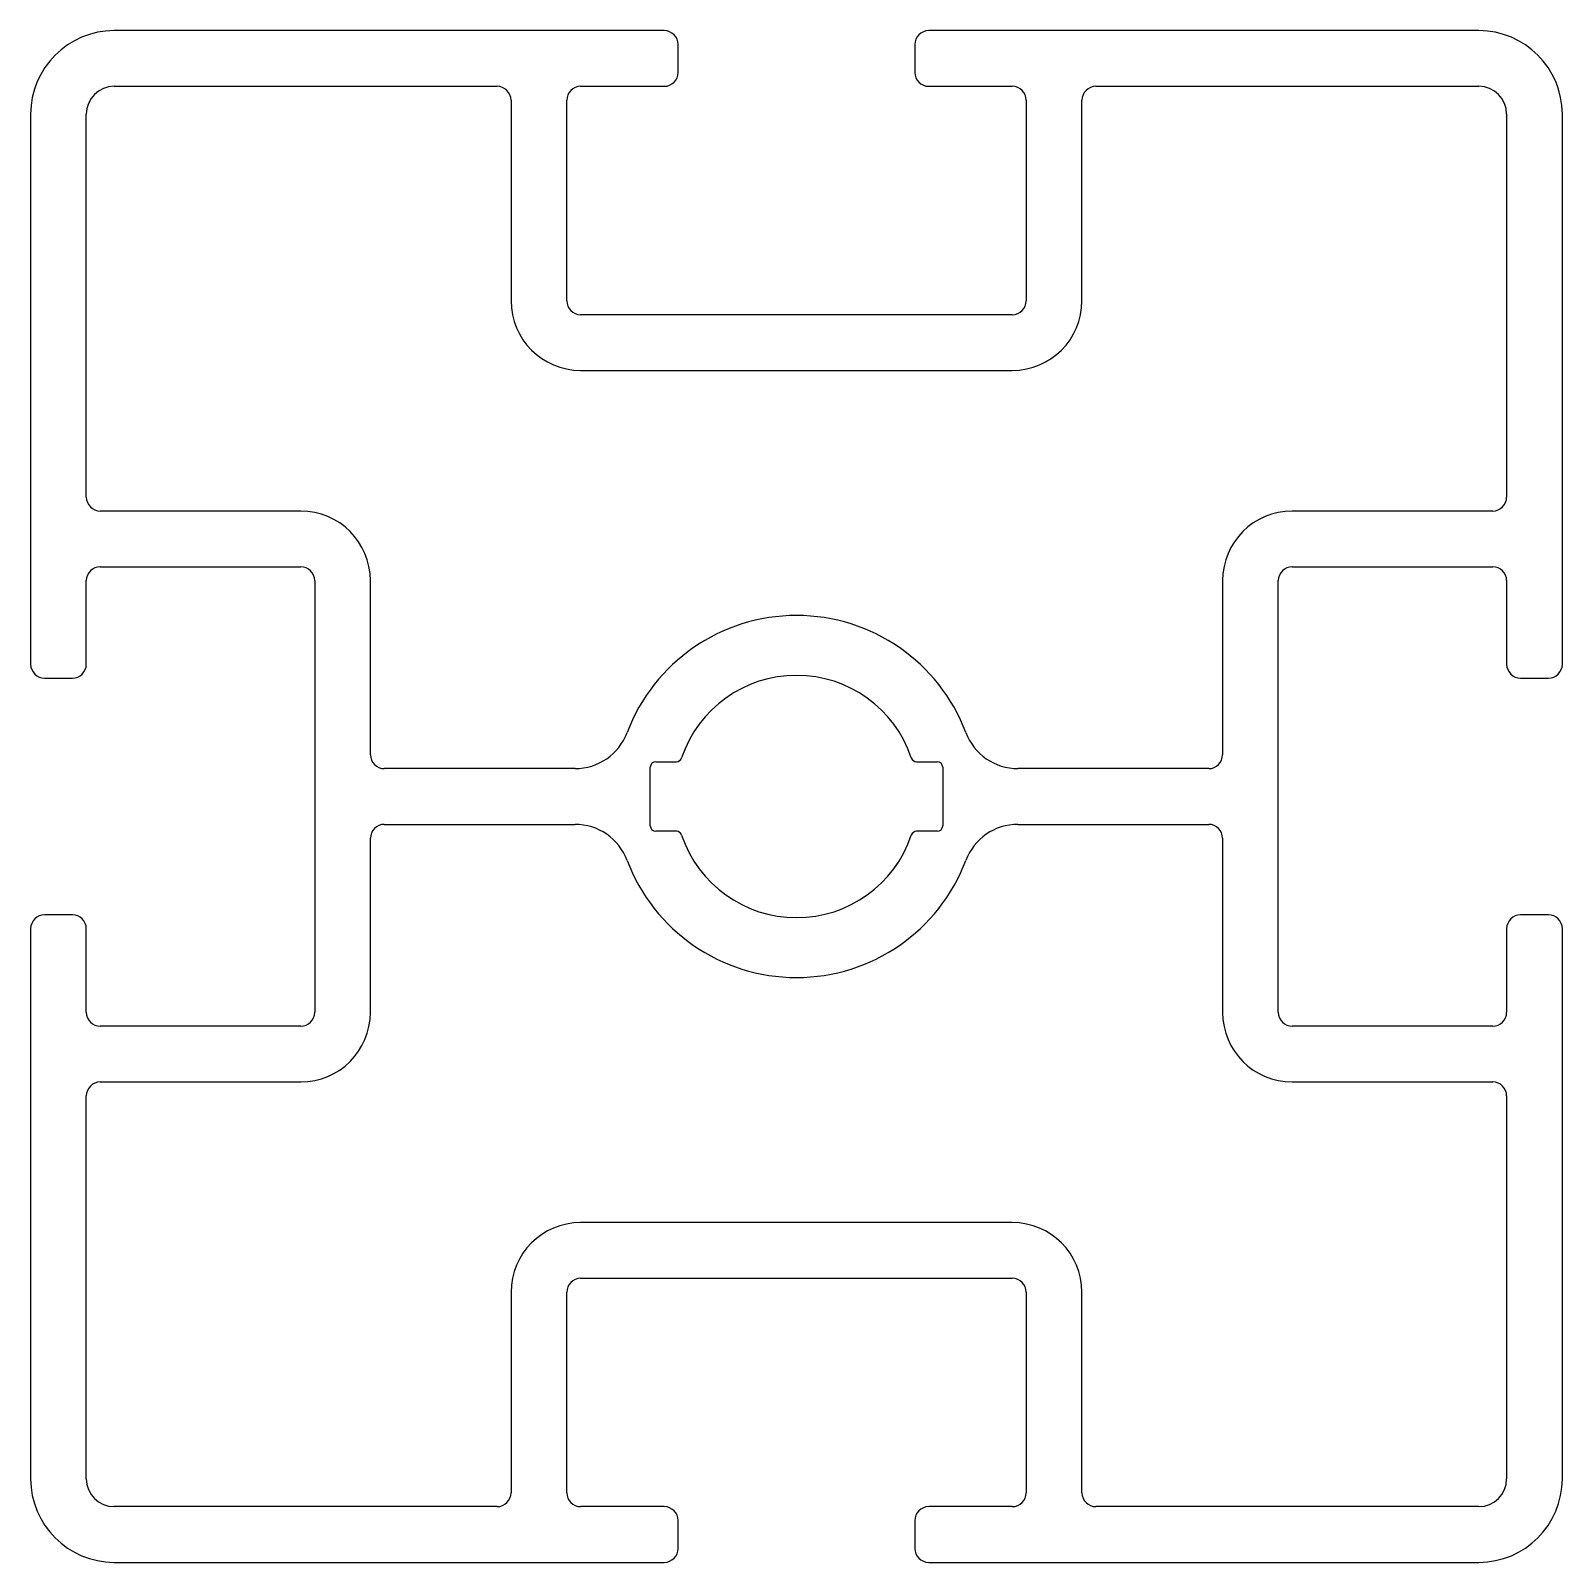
# Model space of a CAD drawing. Extents: x 411 to 466, y 682.2 to 737.2.
import ezdxf

# ---------------------------------------------------------------- set-up
doc = ezdxf.new("R2010")
doc.units = 0
doc.layers.get('0').update_dxf_attribs({"linetype": 'CONTINUOUS'})

msp = doc.modelspace()

# ---------------------------------------------------------------- linework, layer by layer
for p, q in [((433.799, 737.191), (414.049, 737.191)), ((463.049, 737.191), (443.299, 737.191)), ((434.299, 735.691), (434.299, 736.691)), ((442.799, 736.691), (442.799, 735.691)), ((414.049, 735.191), (427.799, 735.191)), ((430.799, 735.191), (433.799, 735.191)), ((443.299, 735.191), (446.299, 735.191)), ((449.299, 735.191), (463.049, 735.191)), ((428.299, 734.691), (428.299, 727.491)), ((430.299, 727.491), (430.299, 734.691)), ((446.799, 734.691), (446.799, 727.491)), ((448.799, 727.491), (448.799, 734.691)), ((411.049, 734.191), (411.049, 714.441)), ((413.049, 720.441), (413.049, 734.191)), ((464.049, 734.191), (464.049, 720.441)), ((466.049, 714.441), (466.049, 734.191)), ((446.299, 726.991), (430.799, 726.991)), ((430.799, 724.991), (446.299, 724.991)), ((420.749, 719.941), (413.549, 719.941)), ((463.549, 719.941), (456.349, 719.941)), ((413.549, 717.941), (420.749, 717.941)), ((456.349, 717.941), (463.549, 717.941)), ((413.049, 714.441), (413.049, 717.441)), ((421.249, 717.441), (421.249, 701.941)), ((423.249, 711.191), (423.249, 717.441)), ((453.849, 717.441), (453.849, 711.191)), ((455.849, 701.941), (455.849, 717.441)), ((464.049, 717.441), (464.049, 714.441)), ((411.549, 713.941), (412.549, 713.941)), ((464.549, 713.941), (465.549, 713.941)), ((430.596, 710.691), (423.749, 710.691)), ((433.299, 708.641), (433.299, 710.741)), ((433.499, 710.941), (434.236, 710.941)), ((442.862, 710.941), (443.599, 710.941)), ((443.799, 710.741), (443.799, 708.641)), ((453.349, 710.691), (446.502, 710.691)), ((423.749, 708.691), (430.596, 708.691)), ((434.236, 708.441), (433.499, 708.441)), ((443.599, 708.441), (442.862, 708.441)), ((446.502, 708.691), (453.349, 708.691)), ((423.249, 701.941), (423.249, 708.191)), ((453.849, 708.191), (453.849, 701.941)), ((412.549, 705.441), (411.549, 705.441)), ((465.549, 705.441), (464.549, 705.441)), ((411.049, 704.941), (411.049, 685.191)), ((413.049, 701.941), (413.049, 704.941)), ((464.049, 704.941), (464.049, 701.941)), ((466.049, 685.191), (466.049, 704.941)), ((420.749, 701.441), (413.549, 701.441)), ((463.549, 701.441), (456.349, 701.441)), ((413.549, 699.441), (420.749, 699.441)), ((456.349, 699.441), (463.549, 699.441)), ((413.049, 685.191), (413.049, 698.941)), ((464.049, 698.941), (464.049, 685.191)), ((446.299, 694.391), (430.799, 694.391)), ((430.799, 692.391), (446.299, 692.391)), ((428.299, 691.891), (428.299, 684.691)), ((430.299, 684.691), (430.299, 691.891)), ((446.799, 691.891), (446.799, 684.691)), ((448.799, 684.691), (448.799, 691.891)), ((427.799, 684.191), (414.049, 684.191)), ((433.799, 684.191), (430.799, 684.191)), ((434.299, 682.691), (434.299, 683.691)), ((442.799, 683.691), (442.799, 682.691)), ((446.299, 684.191), (443.299, 684.191)), ((463.049, 684.191), (449.299, 684.191)), ((414.049, 682.191), (433.799, 682.191)), ((443.299, 682.191), (463.049, 682.191))]:
    msp.add_line(p, q)
for centre, radius, start, end in [((414.049, 734.191), 3, 90, 180), ((433.799, 736.691), 0.5, 0, 90), ((443.299, 736.691), 0.5, 90, 180), ((463.049, 734.191), 3, 0, 90), ((433.799, 735.691), 0.5, 270, 0), ((443.299, 735.691), 0.5, 180, 270), ((414.049, 734.191), 1, 90, 180), ((427.799, 734.691), 0.5, 0, 90), ((430.799, 734.691), 0.5, 90, 180), ((446.299, 734.691), 0.5, 0, 90), ((449.299, 734.691), 0.5, 90, 180), ((463.049, 734.191), 1, 0, 90), ((430.799, 727.491), 2.5, 180, 270), ((430.799, 727.491), 0.5, 180, 270), ((446.299, 727.491), 0.5, 270, 0), ((446.299, 727.491), 2.5, 270, 0), ((413.549, 720.441), 0.5, 180, 270), ((463.549, 720.441), 0.5, 270, 0), ((420.749, 717.441), 2.5, 0, 90), ((456.349, 717.441), 2.5, 90, 180), ((413.549, 717.441), 0.5, 90, 180), ((420.749, 717.441), 0.5, 0, 90), ((456.349, 717.441), 0.5, 90, 180), ((463.549, 717.441), 0.5, 0, 90), ((438.549, 709.691), 6.5, 20.6673, 159.3327), ((411.549, 714.441), 0.5, 180, 270), ((412.549, 714.441), 0.5, 270, 0), ((438.549, 709.691), 4.35, 18.5832, 161.4168), ((464.549, 714.441), 0.5, 180, 270), ((465.549, 714.441), 0.5, 270, 0), ((430.596, 712.691), 2, 270, 339.3327), ((446.502, 712.691), 2, 200.6673, 270), ((423.749, 711.191), 0.5, 180, 270), ((453.349, 711.191), 0.5, 270, 0), ((433.499, 710.741), 0.2, 90, 180), ((434.236, 711.141), 0.2, 270, 341.4168), ((442.862, 711.141), 0.2, 198.5832, 270), ((443.599, 710.741), 0.2, 0, 90), ((423.749, 708.191), 0.5, 90, 180), ((430.596, 706.691), 2, 20.6673, 90), ((433.499, 708.641), 0.2, 180, 270), ((434.236, 708.241), 0.2, 18.5832, 90), ((442.862, 708.241), 0.2, 90, 161.4168), ((443.599, 708.641), 0.2, 270, 0), ((446.502, 706.691), 2, 90, 159.3327), ((453.349, 708.191), 0.5, 0, 90), ((438.549, 709.691), 4.35, 198.5832, 341.4168), ((438.549, 709.691), 6.5, 200.6673, 339.3327), ((411.549, 704.941), 0.5, 90, 180), ((412.549, 704.941), 0.5, 0, 90), ((464.549, 704.941), 0.5, 90, 180), ((465.549, 704.941), 0.5, 0, 90), ((413.549, 701.941), 0.5, 180, 270), ((420.749, 701.941), 0.5, 270, 0), ((420.749, 701.941), 2.5, 270, 0), ((456.349, 701.941), 2.5, 180, 270), ((456.349, 701.941), 0.5, 180, 270), ((463.549, 701.941), 0.5, 270, 0), ((413.549, 698.941), 0.5, 90, 180), ((463.549, 698.941), 0.5, 0, 90), ((430.799, 691.891), 2.5, 90, 180), ((446.299, 691.891), 2.5, 0, 90), ((430.799, 691.891), 0.5, 90, 180), ((446.299, 691.891), 0.5, 0, 90), ((414.049, 685.191), 3, 180, 270), ((414.049, 685.191), 1, 180, 270), ((463.049, 685.191), 3, 270, 0), ((463.049, 685.191), 1, 270, 0), ((427.799, 684.691), 0.5, 270, 0), ((430.799, 684.691), 0.5, 180, 270), ((446.299, 684.691), 0.5, 270, 0), ((449.299, 684.691), 0.5, 180, 270), ((433.799, 683.691), 0.5, 0, 90), ((443.299, 683.691), 0.5, 90, 180), ((433.799, 682.691), 0.5, 270, 0), ((443.299, 682.691), 0.5, 180, 270)]:
    msp.add_arc(centre, radius, start, end)

doc.saveas('drawing.dxf')
